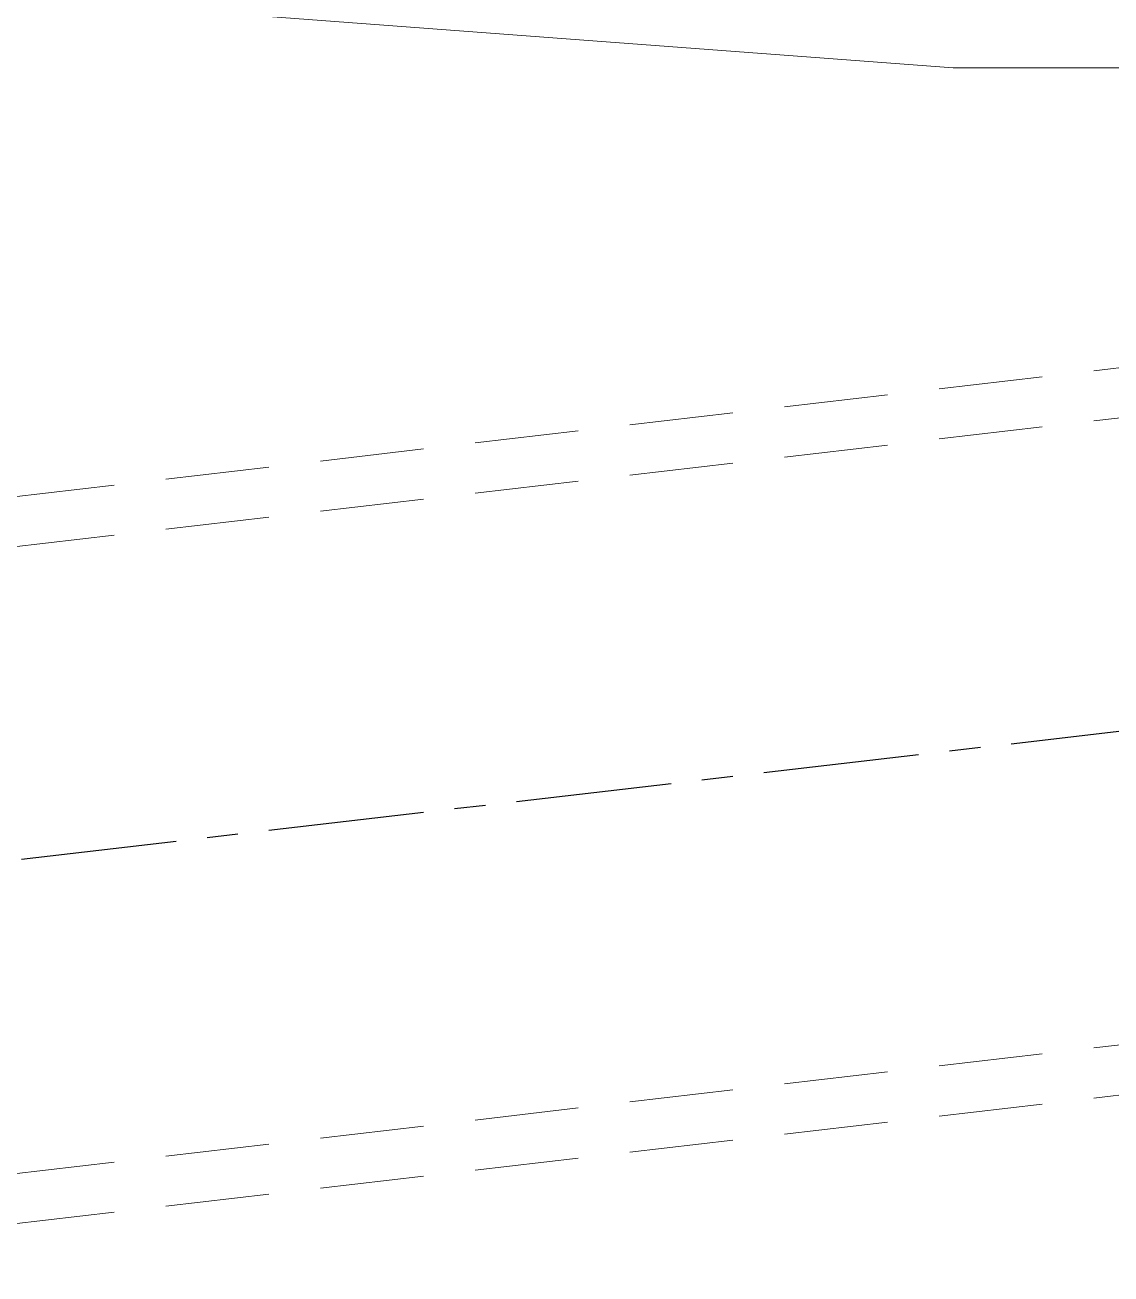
# Model space of a CAD drawing. Header units: millimetres. Extents: x -157642 to 241542, y -22875 to 31024.
# Drawn here: x -89390 to -86775, y 12216 to 15225 of the extents above; entities that cross this region are included whole.
import ezdxf

# ---------------------------------------------------------------- set-up
doc = ezdxf.new("R2010")
doc.units = ezdxf.units.MM
doc.header["$LTSCALE"] = 100
doc.header["$MEASUREMENT"] = 0
doc.linetypes.add('CENTERX2', pattern=[4, 2.5, -0.5, 0.5, -0.5])
doc.linetypes.add('DASHED2', pattern=[0.375, 0.25, -0.125])
doc.layers.add('3.Curb', color=6, linetype='Continuous', lineweight=15)
doc.layers.add('pipe', color=23, linetype='DASHED2', lineweight=0)
doc.layers.add('L1-DRAINAGE-TRANS_PIPE', color=230, linetype='CENTERX2')

msp = doc.modelspace()

# ---------------------------------------------------------------- linework, layer by layer
at = {"layer": '3.Curb'}
msp.add_lwpolyline([(-157641.5, 18873.1), (-137154.4, 18872.5), (-87154.8, 15121.8), (-51903.2, 15121.8, 0.414207), (-43403.2, 23621.6), (-43403.1, 30335)], format="xyb", dxfattribs=at)
at = {"layer": 'L1-DRAINAGE-TRANS_PIPE', "ltscale": 1.5}
msp.add_lwpolyline([(-85450.6, 13675.1), (-115450.6, 10175.1)], dxfattribs=at)
at = {"layer": 'pipe', "ltscale": 10}
for points in [[(-85450.6, 14551), (-115450.6, 11051)], [(-85450.6, 14430.2), (-115450.6, 10930.2)], [(-85450.6, 12920), (-115450.6, 9420)], [(-85450.6, 12799.2), (-115450.6, 9299.2)]]:
    msp.add_lwpolyline(points, dxfattribs=at)

doc.saveas('drawing.dxf')
